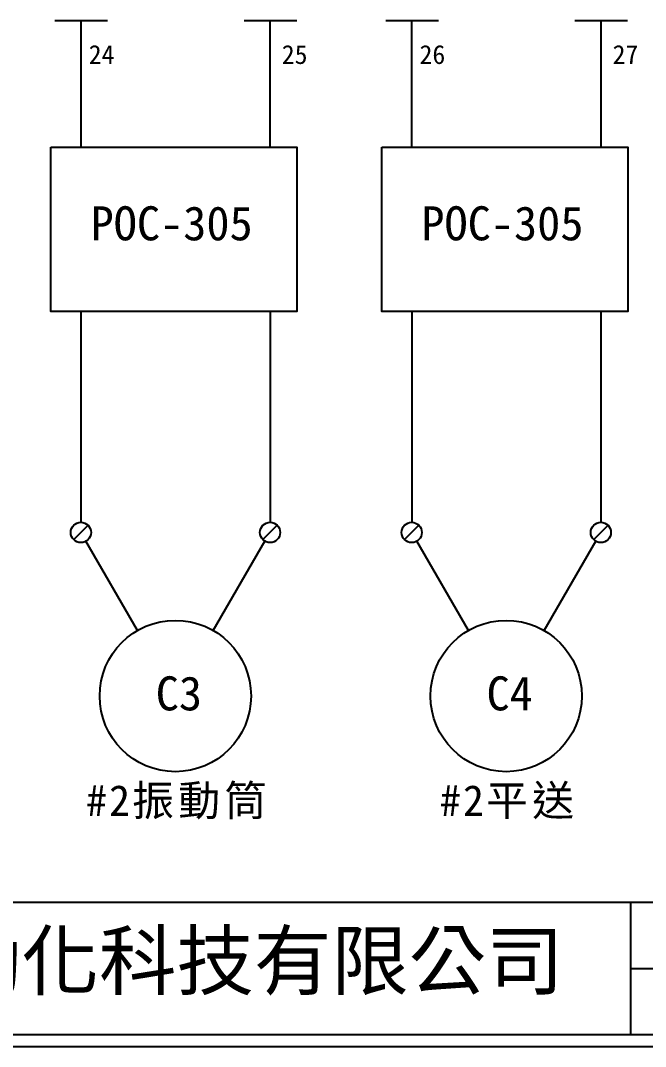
# Model space of a CAD drawing. Extents: x 10 to 297, y 3 to 207.
# Drawn here: x 81.2 to 147.3, y 3 to 111.5 of the extents above; entities that cross this region are included whole.
import ezdxf

# ---------------------------------------------------------------- set-up
doc = ezdxf.new("R2010")
doc.units = 0
doc.layers.get('0').update_dxf_attribs({"linetype": 'CONTINUOUS'})
doc.layers.add('圖框層', color=7, linetype='CONTINUOUS')
doc.layers.add('標尺寸層', color=3, linetype='CONTINUOUS')
doc.styles.add('STSL', font='KAIU.TTF')
doc.styles.add('標楷體', font='KAIU.TTF')

msp = doc.modelspace()

# ---------------------------------------------------------------- linework, layer by layer
for p, q in [((87.59, 111.49), (87.59, 105.63)), ((107.59, 111.49), (107.59, 105.63)), ((122.56, 111.49), (122.56, 105.63)), ((142.56, 111.49), (142.56, 105.63)), ((87.59, 105.63), (87.59, 98.1)), ((107.59, 105.63), (107.59, 98.1)), ((122.56, 105.63), (122.56, 98.1)), ((142.56, 105.63), (142.56, 98.1)), ((87.6, 80.72), (87.6, 58.43)), ((107.6, 80.72), (107.6, 58.43)), ((122.57, 80.72), (122.57, 58.43)), ((142.57, 80.72), (142.57, 58.43)), ((88.36, 58.12), (86.85, 56.6)), ((108.36, 58.12), (106.85, 56.6)), ((123.33, 58.12), (121.82, 56.6)), ((143.33, 58.12), (141.82, 56.6)), ((93.59, 46.99), (88.14, 56.43)), ((101.59, 46.99), (107.05, 56.44)), ((128.56, 46.99), (123.11, 56.43)), ((136.56, 46.99), (142.02, 56.44))]:
    msp.add_line(p, q)
for centre, radius in [((87.6, 57.36), 1.07), ((107.6, 57.36), 1.07), ((122.57, 57.36), 1.07), ((142.57, 57.36), 1.07), ((97.59, 40.06), 8), ((132.56, 40.06), 8)]:
    msp.add_circle(centre, radius)
at = {"layer": '圖框層', "color": 7}
for p, q in [((11.25, 18.25), (295.75, 18.25)), ((145.75, 4.25), (145.75, 18.25)), ((145.75, 11.25), (295.75, 11.25)), ((11.25, 4.25), (295.75, 4.25)), ((10, 3), (297, 3))]:
    msp.add_line(p, q, dxfattribs=at)
at = {"layer": '標尺寸層', "color": 7}
for p, q in [((84.86, 111.49), (90.43, 111.49)), ((87.59, 111.49), (87.59, 105.63)), ((104.86, 111.49), (110.43, 111.49)), ((119.83, 111.49), (125.4, 111.49)), ((122.56, 111.49), (122.56, 105.63)), ((139.83, 111.49), (145.4, 111.49))]:
    msp.add_line(p, q, dxfattribs=at)
for points in [[(84.44, 98.1), (110.44, 98.1), (110.44, 80.72), (84.44, 80.72)], [(119.41, 98.1), (145.41, 98.1), (145.41, 80.72), (119.41, 80.72)]]:
    msp.add_lwpolyline(points, close=True, dxfattribs=at)

# ---------------------------------------------------------------- texts
at = {"color": 0, "char_height": 3.25, "width": 24.1454, "attachment_point": 2, "style": '標楷體'}
for s, insert in [('{\\T1.1;#2振動筒}', (97.9, 30.64)), ('{\\T1.1;#2平送}', (132.87, 30.64))]:
    msp.add_mtext(s, dxfattribs=dict(at, insert=insert))
at = {"layer": '圖框層', "color": 4, "style": 'STSL'}
for s, height, p in [('24', 2, (88.43, 106.9)), ('25', 2, (108.84, 106.9)), ('26', 2, (123.4, 106.9)), ('27', 2, (143.81, 106.9)), ('POC-305', 3.6, (88.62, 88.25)), ('POC-305', 3.6, (123.59, 88.25)), ('C3', 3.6, (95.51, 38.54)), ('C4', 3.6, (130.48, 38.54)), ('泓陞自動化科技有限公司', 6, (48.6, 9.08))]:
    msp.add_text(s, height=height, dxfattribs=at).set_placement(p)

doc.saveas('drawing.dxf')
